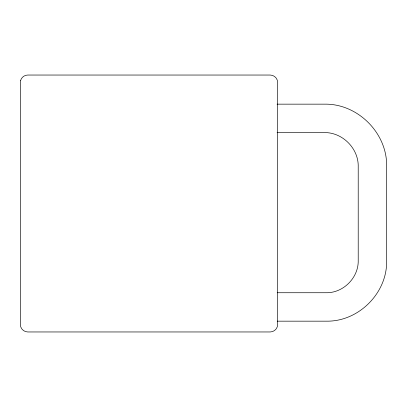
<?xml version="1.0" encoding="UTF-8"?>
<svg xmlns="http://www.w3.org/2000/svg" width="407" height="407" viewBox="0 0 407 407"><rect width="100%" height="100%" fill="white"/><g stroke="black" fill="none" stroke-linecap="round" stroke-linejoin="round"><path stroke-width="0.61" d="M277.07 104.156L324.806 104.156C357.773 103.663 387.143 133.033 386.65 166L386.65 261.167C387.123 293.152 358.633 321.637 326.648 321.169L277.233 321.169M277.086 132.59L323.875 132.59C342.318 132 358.806 148.489 358.216 166.931L358.216 260.236C358.781 277.696 343.177 293.299 325.717 292.735L277.203 292.735M20.604 80.51L20.35 324.577C20.325 328.541 23.799 331.985 27.757 331.959L270.243 331.959C274.196 331.985 277.671 328.541 277.65 324.577L277.65 82.423C277.671 78.459 274.196 75.015 270.243 75.041L27.757 75.041C24.486 75.056 21.469 77.355 20.604 80.51"/></g></svg>
